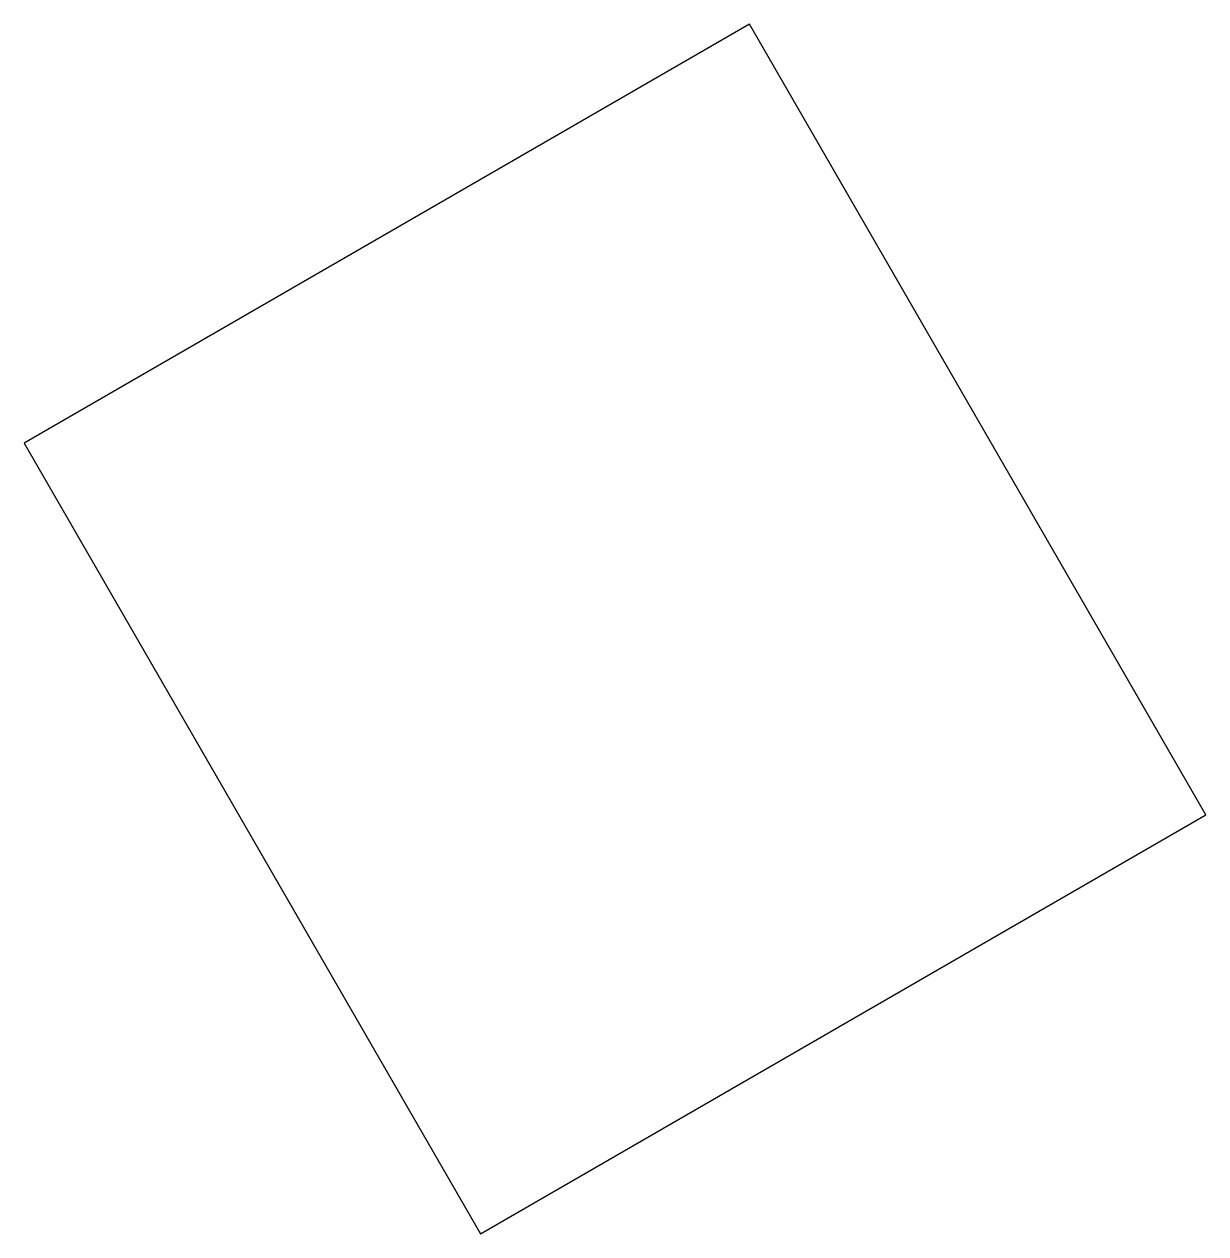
# Model space of a CAD drawing. Header units: inches. Extents: x 0.05 to 5.69, y 4.29 to 10.06.
import ezdxf

# ---------------------------------------------------------------- set-up
doc = ezdxf.new("R2010")
doc.units = ezdxf.units.IN
doc.header["$MEASUREMENT"] = 0

# ---------------------------------------------------------------- blocks, each defined once
blk = doc.blocks.new('b-1')
blk.add_lwpolyline([(4.0765, 2.6043), (8.0746, 2.6043), (8.0746, 6.9588), (4.0765, 6.9588)], close=True)

msp = doc.modelspace()

# ---------------------------------------------------------------- block references
at = {"rotation": 30}
msp.add_blockref('b-1', (0, 0), dxfattribs=at)

doc.saveas('drawing.dxf')
